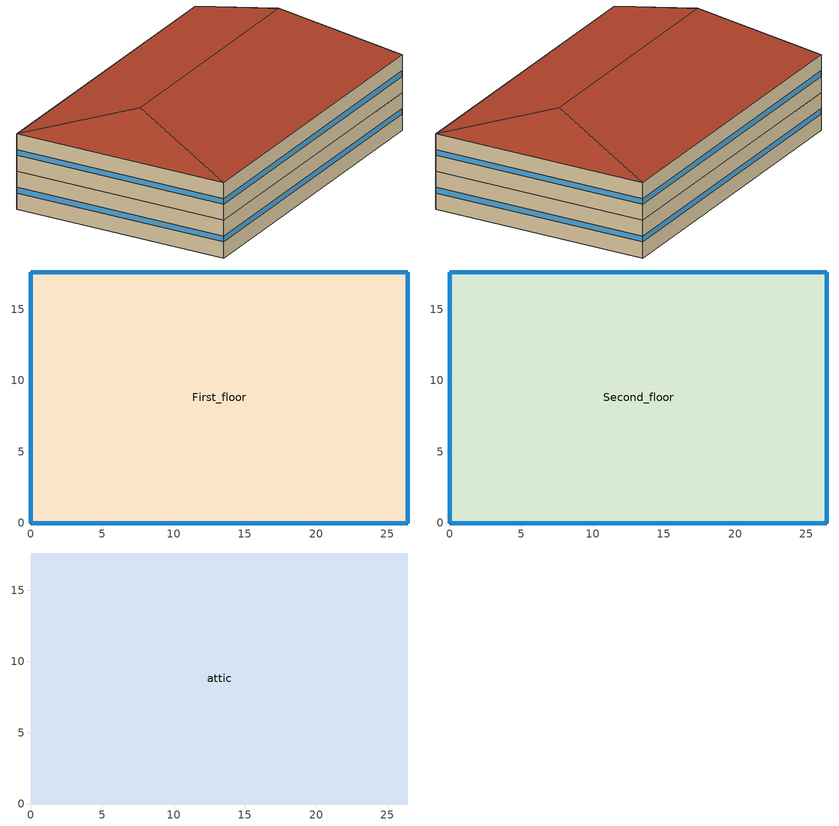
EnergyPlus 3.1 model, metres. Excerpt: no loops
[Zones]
First_floor
 floor ground (ext-slab): 26.4,17.6 26.4,0 0,0 0,17.6 z0
 wall outside (ext-walls): 26.4,17.6 0,17.6 0,0 26.4,0 26.4,17.6 z0:3.05
 window (window_north): 26.39,17.6 0.01,17.6 z1.3:1.75
 window (window_east): 26.4,0.01 26.4,17.59 z1.3:1.75
 window (window_south): 0.01,0 26.39,0 z1.3:1.75
 window (window_west): 0,17.59 0,0.01 z1.3:1.75
Second_floor
 floor to First_floor (INT-FLOOR-TOPSIDE): 26.4,17.6 26.4,0 0,0 0,17.6 z3.05
 wall outside (ext-walls): 26.4,17.6 0,17.6 0,0 26.4,0 26.4,17.6 z3.05:6.1
 window (window_north): 26.39,17.6 0.01,17.6 z4.34:4.8
 window (window_east): 26.4,0.01 26.4,17.59 z4.34:4.8
 window (window_south): 0.01,0 26.39,0 z4.34:4.8
 window (window_west): 0,17.59 0,0.01 z4.34:4.8
attic
 floor to Second_floor (attic-floor): 26.4,0 0,0 0,17.6 26.4,17.6 z6.1
 roof outside (attic-roof): 0,17.6,6.1 0,0,6.1 2.93,8.8,9.03; 26.4,0,6.1 26.4,17.6,6.1 23.47,8.8,9.03; 0,0,6.1 26.4,0,6.1 23.47,8.8,9.03 2.93,8.8,9.03; 26.4,17.6,6.1 0,17.6,6.1 2.93,8.8,9.03 23.47,8.8,9.03
[Building]
Benchmark Outpatient New V1.1_3.1: North Axis=0; Terrain=City; Loads Convergence Tolerance Value=0.04; Temperature Convergence Tolerance Value=0.2; Solar Distribution=FullInteriorAndExterior; Maximum Number of Warmup Days=25
[Site:Location]
USA IL-CHICAGO-OHARE: Latitude {deg}=41.77; Longitude {deg}=-87.75; Time Zone {hr}=-6; Elevation {m}=190
[Site:GroundTemperature:BuildingSurface]
19.527, 19.502, 19.536, 19.598, 20.002, 21.64, 22.225, 22.375, 21.449, 20.121, 19.802, 19.633
[Site:WaterMainsTemperature]
Calculation Method=CORRELATION; Annual Average Outdoor Air Temperature {C}=9.69; Maximum Difference In Monthly Average Outdoor Air Temperatures {deltaC}=28.1
[SizingPeriod:DesignDay] Barometric Pressure {Pa}=99063; Rain {0-no,1-yes}=0; Snow on ground {0-no,1-yes}=0; Day of Month=21; Daylight Savings Time Indicator=0; Humidity Indicating Type=WetBulb
Name | Maximum Dry-Bulb Temperature {C} | Daily Temp Range {C} | Humidity Indicating Conditions at Maximum Dry-Bulb | Wind Speed {m/s} design conditions vs. traditional 6.71 m/s (15 mph) | Wind Direction {Degrees; N=0, S=180} | Clearness {0.0 to 1.1} | Month | Day Type | Wind Speed {m/s} design conditions vs. traditional 3.35 m/s (7mph)
CHICAGO Ann Htg 99.6% Condns DB | -20.6 | 0 | -20.6 | 4.9 | 270 | 0 | 1 | WinterDesignDay
CHICAGO Ann Clg .4% Condns DB=>MWB | 33.2 | 10.7 | 23.8 |  | 230 | 1 | 7 | SummerDesignDay | 5.3
CHICAGO Ann Clg .4% Condns WB=>MDB | 31.2 | 10.7 | 25.5 |  | 230 | 1 | 7 | SummerDesignDay | 5.3
[WindowMaterial:Glazing] Optical Data Type=SpectralAverage; Thickness=0.003; Infrared Transmittance at Normal Incidence=0; Front Side Infrared Hemispherical Emissivity=0.9; Back Side Infrared Hemispherical Emissivity=0.9; Dirt Correction Factor for Solar and Visible Transmittance=1; Solar Diffusing=No
Name | Solar Transmittance at Normal Incidence | Front Side Solar Reflectance at Normal Incidence | Back Side Solar Reflectance at Normal Incidence | Visible Transmittance at Normal Incidence | Front Side Visible Reflectance at Normal Incidence | Back Side Visible Reflectance at Normal Incidence | Conductivity
Theoretical Glass [66] | 0.3832 | 0.5668 | 0.5668 | 0.495 | 0.455 | 0.455 | 0.0199
Theoretical Glass [67] | 0.4826 | 0.4674 | 0.4674 | 0.6216 | 0.3284 | 0.3284 | 0.0199
Theoretical Glass [81] | 0.4818 | 0.4682 | 0.4682 | 0.6216 | 0.3284 | 0.3284 | 0.0303
[Material]
Name | Roughness | Thickness | Conductivity | Density | Specific Heat | Thermal Absorptance | Solar Absorptance | Visible Absorptance | Thickness {m} | Conductivity {W/m-K} | Density {kg/m3} | Specific Heat {J/kg-K}
Wood Shingles | VeryRough | 0.0178 | 0.115 | 513 | 1255 | 0.9 | 0.78 | 0.78
1IN Wood Decking | MediumSmooth | 0.0254 | 0.1211 | 593 | 2510 | 0.9 | 0.78 | 0.78
Roof Insulation [2] | MediumRough | 0.2216 | 0.049 | 265 | 836.8 | 0.9 | 0.7 | 0.7
1/2IN Gypsum; 1/2IN Gypsum Top; 1/2IN Gypsum Bottom | Smooth | 0.0127 | 0.16 | 784.9 | 830 | 0.9 | 0.92 | 0.92
GP01 1/2 GYPSUM | Smooth | 0.0127 | 0.16 | 800 | 1090 | 0.9 | 0.7 | 0.5
Wall Insulation [6] | MediumRough | 0.0678 | 0.045 | 265 | 836.8 | 0.9 | 0.7 | 0.7
MAT-CC05 4 HW CONCRETE | Rough | 0.1016 | 1.311 | 2240 | 836.8 | 0.9 | 0.7 | 0.7
Floor Insulation [2] | MediumRough | 0.0636 | 0.045 | 265 | 836.8 | 0.9 | 0.7 | 0.7
MAT-CC05 8 HW CONCRETE | Rough | 0.2032 | 1.311 | 2240 | 836.8 | 0.9 | 0.7 | 0.7
AtticFloor Insulation | MediumRough | 0.2379 | 0.049 | 265 | 836.8 | 0.9 | 0.7 | 0.7
Roof Membrane | VeryRough | 0.0095 | 0.16 | 1121.29 | 1460 | 0.9 | 0.7 | 0.7
Metal Decking | MediumSmooth | 0.0015 | 45.006 | 7680 | 418.4 | 0.9 | 0.7 | 0.3
METAL Door Medium 18Ga_1; METAL Door Medium 18Ga_2 | Smooth | 0.0013 | 45.3149 | 7833.03 | 502.08 | 0.8 | 0.5 | 0.5
Std Wood 6inch | MediumSmooth |  |  |  |  | 0.9 | 0.7 | 0.7 | 0.15 | 0.12 | 540 | 1210
Std AC02 | MediumSmooth |  |  |  |  | 0.9 | 0.7 | 0.2 | 0.0127 | 0.057 | 288 | 1339
Std MAT-CC05 4  MW CONCRETE | Rough |  |  |  |  | 0.9 | 0.7 | 0.2 | 0.1 | 0.858 | 1968 | 836.8
Std PW05 | MediumSmooth |  |  |  |  | 0.9 | 0.78 | 0.78 | 0.0191 | 0.115 | 545 | 1213
Std Steel_Brown_Regular | Smooth |  |  |  |  | 0.9 | 0.92 | 0.92 | 0.0015 | 44.9696 | 7689 | 418
[Material:NoMass]
Name | Roughness | Thermal Resistance {(m2-K)/W} | Thermal Absorptance | Solar Absorptance | Visible Absorptance | Thermal Resistance {m2-K/W}
MAT-SHEATH | Rough | 0.3626 | 0.9 | 0.7 | 0.7
CP02 CARPET PAD | VeryRough | 0.2165 | 0.9 | 0.7 | 0.8
AIR | Smooth | 0.2515 | 0.8 | 0.5 | 0.5
AIR [1] | Smooth | 0.1214 | 0.8 | 0.5 | 0.5
Std CP02 CARPET PAD | VeryRough |  | 0.9 | 0.7 | 0.8 | 0.21648
MAT-AIR-WALL | Rough |  | 0.9 | 0.7 |  | 0.207949
Std Opaque Door panel_con; Std Opaque Door panel_semi | MediumRough |  | 0.9 | 0.7 | 0.7 | 0.12327
Std Overhead Door Panel | MediumRough |  | 0.9 | 0.7 | 0.7 | 0.255345
[Construction]
InteriorFurnishings: Std Wood 6inch
INT-FLOOR-TOPSIDE: Std MAT-CC05 4  MW CONCRETE, Std CP02 CARPET PAD
INT-FLOOR-UNDERSIDE: Std CP02 CARPET PAD, Std MAT-CC05 4  MW CONCRETE
INT-FLOOR-SLAB: Std MAT-CC05 4  MW CONCRETE
DropCeiling: Std AC02
Sloped_Metal_Roof: Std Steel_Brown_Regular, Std PW05
Gable_Wall: Std PW05
AIR-WALL: MAT-AIR-WALL
Std Swinging Door_con: Std Opaque Door panel_con
Std Swinging Door_semi: Std Opaque Door panel_semi
Std Overhead Door: Std Overhead Door Panel
window_south; window_east; window_west: Theoretical Glass [66]
window_north: Theoretical Glass [67]
window_SkylightConst: Theoretical Glass [81]
roofs: Wood Shingles, 1IN Wood Decking, Roof Insulation [2], 1/2IN Gypsum
int-walls: GP01 1/2 GYPSUM, GP01 1/2 GYPSUM
ext-walls: MAT-SHEATH, Wall Insulation [6], 1/2IN Gypsum
ext-slab: MAT-CC05 4 HW CONCRETE, CP02 CARPET PAD
exposed-floor: Floor Insulation [2], MAT-CC05 8 HW CONCRETE, CP02 CARPET PAD
attic-floor: 1/2IN Gypsum Top, AtticFloor Insulation, 1/2IN Gypsum Bottom
attic-roof: Roof Membrane, Metal Decking
door: METAL Door Medium 18Ga_1, AIR, METAL Door Medium 18Ga_2
non-swinging-door: METAL Door Medium 18Ga_1, AIR [1], METAL Door Medium 18Ga_2
[ComponentCost:LineItem]
Name | Line Item Type | Item | Cost per Area {$/m2} | Cost per Area | Cost per Each | Quantity
Interior Furnishings | Construction | InteriorFurnishings | 1
Interior Floor | Construction | INT-FLOOR-UNDERSIDE | 15
Interior Floor Slab | Construction | INT-FLOOR-SLAB | 35
Drop Ceiling | Construction | DropCeiling | 10
Sloped Metal Roof | Construction | Sloped_Metal_Roof | 1
Gable Wall | Construction | Gable_Wall | 1
Air Wall | Construction | AIR-WALL | 1
Swinging Door Conditioned | Construction | Std Swinging Door_con | 1
Swinging Door Semi-conditioned | Construction | Std Swinging Door_semi | 1
Overhead Door | Construction | Std Overhead Door | 1
south:window_south | Construction | window_south |  | 215.97
east:window_east | Construction | window_east |  | 215.97
north:window_north | Construction | window_north |  | 209.729
west:window_west | Construction | window_west |  | 215.97
SkylightConst:window_SkylightConst | Construction | window_SkylightConst |  | 215.97
roofs:roofs | Construction | roofs |  | 14.9259
int-walls:int-walls | Construction | int-walls |  | 1
ext-walls:ext-walls | Construction | ext-walls |  | 40.2596
ext-slab:ext-slab | Construction | ext-slab |  | 24.86
exposed-floor:exposed-floor | Construction | exposed-floor |  | 34.6727
attic-floor:attic-floor | Construction | attic-floor |  | 15.0182
attic-roof:attic-roof | Construction | attic-roof |  | 15.0182
door:door | Construction | door |  | 1
non-swinging-door:non-swinging-door | Construction | non-swinging-door |  | 1
Infiltration:attic | General | attic |  |  | 1 | 0.1753
[Zone] Type=1; Multiplier=1; Ceiling Height=-9999
Name | Volume | Part of Total Floor Area
First_floor; Second_floor | 1416.94 | Yes
attic | 631.2231 | No
[InternalMass] Construction=InteriorFurnishings; Surface Area=929.5035
Name | Zone
First_floor_InternalMass_1 | First_floor
Second_floor_InternalMass_1 | Second_floor
[ZoneInfiltration:DesignFlowRate] Design Volume Flow Rate Calculation Method=Flow/Zone; Constant Term Coefficient=1; Temperature Term Coefficient=0; Velocity Term Coefficient=0; Velocity Squared Term Coefficient=0
Name | Zone | Schedule | Design Flow Rate {m3/s}
First_floor_Infiltration | First_floor | INFIL_HALF_ON_SCH | 0.1181
Second_floor_Infiltration | Second_floor | INFIL_HALF_ON_SCH | 0.1181
attic_Infiltration | attic | ALWAYS_ON | 0.1753
[People] Schedule=BLDG_OCC_SCH; Number of People Calculation Method=People; Number of People=25.0036; Fraction Radiant=0.3; User Specified Sensible Fraction=AUTOCALCULATE; Activity Level Schedule=ACTIVITY_SCH; Enable ASHRAE 55 Comfort Warnings=No; MRT Calculation=ZoneAveraged; Work Efficiency Schedule=WORK_EFF_SCH; Clothing Schedule=CLOTHING_SCH; Air Velocity Schedule=AIR_VELO_SCH; Thermal Comfort Report=FANGER
Name | Zone
First_floor People | First_floor
Second_floor People | Second_floor
[Lights] Schedule=BLDG_LIGHT_SCH; Design Level Calculation Method=LightingLevel; Design Level {W}=5000.73; Return Air Fraction=0; Fraction Radiant=0.7; Fraction Visible=0.2; Fraction Replaceable=1; Return Air Fraction is Calculated from Plenum Temperature=No
Name | Zone
First_floor_Lights | First_floor
Second_floor_Lights | Second_floor
[ElectricEquipment] Design Level Calculation Method=EquipmentLevel; Fraction Latent=0; Fraction Radiant=0.5; Fraction Lost=0
Name | Zone | Schedule | Design Level {W}
First_floor_MiscPlug_Equip | First_floor | BLDG_EQUIP_SCH | 3750.55
First_floor_Elevators_Equip | First_floor | BLDG_ELEVATORS | 32466.7
Second_floor_MiscPlug_Equip | Second_floor | BLDG_EQUIP_SCH | 3750.55
[AvailabilityManager:NightCycle] Availability Schedule=ALWAYS_ON; Fan Schedule=HVACOperationSchd; Control Type {CycleOnAny | CycleOnControlZone | CycleOnAnyZoneFansOnly}=CycleOnAny; Thermostat Tolerance {delta C}=1; Cycling Run Time {s}=1800
PSZ-AC_2:1 Availability Manager; PSZ-AC_1:2 Availability Manager
[UtilityCost:Tariff]
Name | Output Meter | Conversion Factor Choice | Demand Window Length | Monthly Charge or Variable | Group
PSI_LLF_LowLoadFactorService | Electricity:Facility | kWh | HalfHour | 15 | Comm Elect
PSI_CS_CommercialElectricService | Electricity:Facility | kWh |  | 9.4 | Comm Elect
IN_EIAMonthlyRateGas | Gas:Facility | MCF |  | 0 | Comm Gas
[UtilityCost:Charge:Block] Source Variable=totalEnergy; Season=Annual; Category Variable=EnergyCharges
Name | Charge Variable | Tariff | Block Size 1 Value or Variable | Block 1 Cost per Unit Value or Variable | Block Size 2 Value or Variable | Block 2 Cost per Unit Value or Variable | Block Size 3 Value or Variable | Block 3 Cost per Unit Value or Variable | Block Size 4 Value or Variable | Block 4 Cost per Unit Value or Variable | Block Size Multiplier Value or Variable
 | AnnualEnergyCharge | PSI_LLF_LowLoadFactorService | 300 | 0.108222 | 700 | 0.087021 | 1500 | 0.07842 | remaining | 0.05832
 | AnnualDemandBaseCharge | PSI_LLF_LowLoadFactorService | 190 | 0 | 110 | 0.051773 | remaining | 0.046965 |  |  | TotalDemand
 | AnnualEnergyCharge | PSI_CS_CommercialElectricService | 300 | 0.082409 | 700 | 0.072873 | 1500 | 0.061696 | remaining | 0.041179
[UtilityCost:Charge:Simple] Season=Annual
Name | Charge Variable | Tariff | Source Variable | Category Variable | Cost per Unit Value or Variable
 | FuelCostAdjustEnergyCharge | PSI_LLF_LowLoadFactorService | totalEnergy | EnergyCharges | 0.002028
 | QualPollutionControlAdjustEnergyCharge | PSI_LLF_LowLoadFactorService | totalEnergy | EnergyCharges | 0.000536
 | SoxNoxRiderAdjustEnergyCharge | PSI_LLF_LowLoadFactorService | totalEnergy | EnergyCharges | 0.001127
 | DSMRiderAdjustEnergyCharge | PSI_LLF_LowLoadFactorService | totalEnergy | EnergyCharges | -0.00037
 | PurchPowerTrackerAdjustEnergyCharge | PSI_LLF_LowLoadFactorService | totalEnergy | EnergyCharges | -3.1e-05
 | MidwestISOAdjustEnergyCharge | PSI_LLF_LowLoadFactorService | totalEnergy | EnergyCharges | -0.000216
 | CleanCoalRiderEnergyCharge | PSI_LLF_LowLoadFactorService | totalEnergy | EnergyCharges | 0.000833
 | TaxofeightPercent | PSI_LLF_LowLoadFactorService | SubTotal | Taxes | 0.08
 | FuelCostAdjustEnergyCharge | PSI_CS_CommercialElectricService | totalEnergy | EnergyCharges | 0.002028
 | QualPollutionControlAdjustEnergyCharge | PSI_CS_CommercialElectricService | totalEnergy | EnergyCharges | 0.000536
 | SoxNoxRiderAdjustEnergyCharge | PSI_CS_CommercialElectricService | totalEnergy | EnergyCharges | 0.001127
 | DSMRiderAdjustEnergyCharge | PSI_CS_CommercialElectricService | totalEnergy | EnergyCharges | 0.000021
 | PurchPowerTrackerAdjustEnergyCharge | PSI_CS_CommercialElectricService | totalEnergy | EnergyCharges | 0.000034
 | MidwestISOAdjustEnergyCharge | PSI_CS_CommercialElectricService | totalEnergy | EnergyCharges | -0.000203
 | CleanCoalRiderEnergyCharge | PSI_CS_CommercialElectricService | totalEnergy | EnergyCharges | 0.000807
 | TaxofeightPercent | PSI_CS_CommercialElectricService | SubTotal | Taxes | 0.08
 | MonthlyRateGasCharge | IN_EIAMonthlyRateGas | totalEnergy | EnergyCharges | IN_MonthlyGasRates
 | TaxofEightPercent | IN_EIAMonthlyRateGas | SubTotal | Taxes | 0.08
[UtilityCost:Qualify] Variable=TotalDemand; Threshold Value or Variable=75; Season=Annual; Threshold Test=Count
Name | Tariff | Qualify Type | Number of Months
MinDemand75kw | PSI_LLF_LowLoadFactorService | Minimum | 12
MaxDemand75kw | PSI_CS_CommercialElectricService | Maximum | 1
[UtilityCost:Variable]
IN_MonthlyGasRates: Tariff=IN_EIAMonthlyRateGas; January Value=8.22; February Value=7.51; March Value=8.97; April Value=9.01; May Value=9.16; June Value=10.44; July Value=10.32; August Value=10.13; September Value=9.2; October Value=8.18; November Value=7.83; December Value=7.63
[Schedule:Compact]
BLDG_LIGHT_SCH: Through: 12/31, For: Weekdays, Until: 07:00, 0.1, Until: 08:00, 0.5, Until: 16:00, 0.9, Until: 23:00, 0.3, Until: 24:00, 0.1, For: SummerDesignDay, Until: 24:00, 1, For: WinterDesignDay, Until: 24:00, 0, For: Saturday, Until: 07:00, 0.1, Until: 08:00, 0.2, Until: 18:00, 0.4, Until: 24:00, 0.1, For: Sunday Holidays AllOtherDays, Until: 08:00, 0.05, Until: 16:00, 0.1, Until: 24:00, 0.05
BLDG_OCC_SCH: Through: 12/31, For: Weekdays, Until: 07:00, 0, Until: 08:00, 0.1, Until: 09:00, 0.5, Until: 17:00, 0.8, Until: 18:00, 0.5, Until: 20:00, 0.3, Until: 22:00, 0.2, Until: 24:00, 0, For: SummerDesignDay, Until: 24:00, 1, For: WinterDesignDay, Until: 24:00, 0, For: Saturday, Until: 07:00, 0, Until: 08:00, 0.1, Until: 09:00, 0.3, Until: 17:00, 0.4, Until: 19:00, 0.1, Until: 24:00, 0, For: Sunday Holidays AllOtherDays, Until: 08:00, 0, Until: 16:00, 0.05, Until: 24:00, 0
BLDG_EQUIP_SCH: Through: 12/31, For: Weekdays, Until: 07:00, 0.4, Until: 08:00, 0.7, Until: 16:00, 0.9, Until: 23:00, 0.6, Until: 24:00, 0.4, For: SummerDesignDay, Until: 24:00, 1, For: WinterDesignDay, Until: 24:00, 0, For: Saturday, Until: 07:00, 0.4, Until: 08:00, 0.5, Until: 18:00, 0.65, Until: 24:00, 0.4, For: Sunday Holidays AllOtherDays, Until: 08:00, 0.3, Until: 16:00, 0.4, Until: 24:00, 0.3
BLDG_ELEVATORS: Through: 12/31, For: Weekdays SummerDesignDay, Until: 07:00, 0.2, Until: 08:00, 0.5, Until: 09:00, 0.75, Until: 10:00, 1, Until: 11:00, 1, Until: 12:00, 1, Until: 13:00, 0.75, Until: 14:00, 1, Until: 15:00, 1, Until: 16:00, 1, Until: 17:00, 1, Until: 18:00, 1, Until: 19:00, 0.52, Until: 20:00, 0.52, Until: 21:00, 0.52, Until: 22:00, 0.28, Until: 24:00, 0.2, For: Saturday WinterDesignDay, Until: 07:00, 0.2, Until: 08:00, 0.4, Until: 09:00, 0.46, Until: 10:00, 0.7, Until: 11:00, 0.7, Until: 12:00, 0.7, Until: 13:00, 0.51, Until: 14:00, 0.51, Until: 15:00, 0.51, Until: 16:00, 0.51, Until: 17:00, 0.51, Until: 18:00, 0.25, Until: 24:00, 0.2, For: Sunday Holidays AllOtherDays, Until: 08:00, 0.2, Until: 16:00, 0.4, Until: 24:00, 0.2
INFIL_HALF_ON_SCH: Through: 12/31, For: Weekdays, Until: 24:00, 0.5, For: Saturday, Until: 24:00, 0.5, For: SummerDesignDay WinterDesignDay, Until: 24:00, 1, For: Sunday Holidays AllOtherDays, Until: 24:00, 0.5
ALWAYS_ON; HVACOperationSchd: Through: 12/31, For: AllDays, Until: 24:00, 1
ACTIVITY_SCH: Through: 12/31, For: AllDays, Until: 24:00, 120
WORK_EFF_SCH: Through: 12/31, For: AllDays, Until: 24:00, 0
AIR_VELO_SCH: Through: 12/31, For: AllDays, Until: 24:00, 0.2
CLOTHING_SCH: Through: 04/30, For: AllDays, Until: 24:00, 1, Through: 09/30, For: AllDays, Until: 24:00, 0.5, Through: 12/31, For: AllDays, Until: 24:00, 1
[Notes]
DOE Commercial Building Benchmark
Out Patient Health Care, new construction
ASHRAE Standards 90.1-2004 and 62-1999
Description:  Two story, two zone office building.
Form:         Area = 930 m2 (10,005 ft2); Number of Stories = 2; Shape = rectangle, Aspect ratio = 1.5
Envelope:     Envelope thermal properties vary with climate according to ASHRAE Standard 90.1-2004.
Opaque constructions: steel frame walls; attic roof; slab-on-grade floor
Windows: window-to-wall ratio = 15%, equal distribution of windows
Infiltration = 0.4 cfm/ft2 above grade wall area at 0.3 in wc (75 Pa) adjusted to 0.016 in wc (4 Pa).
25% of full value when ventilation system on.
HVAC:         PSZ-AC, gas furnace
Economizer per 90.1-2004
Int. gains:   lights = 10.76 W/m2 (1.0 W/ft2);
elec. plug loads = 8.07 W/m2 (0.75 W/ft2)
gas plug load = 0 W/m2 (0 W/ft2)
people = 50 total; 5.38/100 m2 (5.0/1000 ft2)
elevators = 2 @ 14.61 kW (19.6 HP) each
Detached Shading:               None
Daylight:                       None
Natural Ventilation:            None
Zonal Equipment:                None
Air Primary Loops:              PSZ-AC:1; PSZ-AC:2
Plant Loops:                    SHWSys1
System Equipment Autosize:      Yes
Purchased Cooling:              None
Purchased Heating:              None
Coils:                          Coil:Cooling:DX:SingleSpeed; Coil:Heating:Gas
Pumps:                          None
Boilers:                        None
Chillers:                       None
Reference citation for the Commercial Building Benchmarks:
Deru, M.; Griffith, B.; Long, N.; Benne, K.; Torcellini, P; Halverson, M.;
Winiarski,  D.; Liu, B.; Crawley, D. (2008). DOE Commercial Building Resarch
Benchmarks for Commercial Buildings. Washington, DC: U.S. Department of Energy,
Energy Efficiency and Renewable Energy, Office of Building Technologies.
Start SimMetaData
WeatherFileName=USA_IL_Chicago-OHare_TMY2.epw
RoofConstruction=Attic and Other
ExtWallConstruction=Steel-Framed
End SimMetaData
US National Holidays
